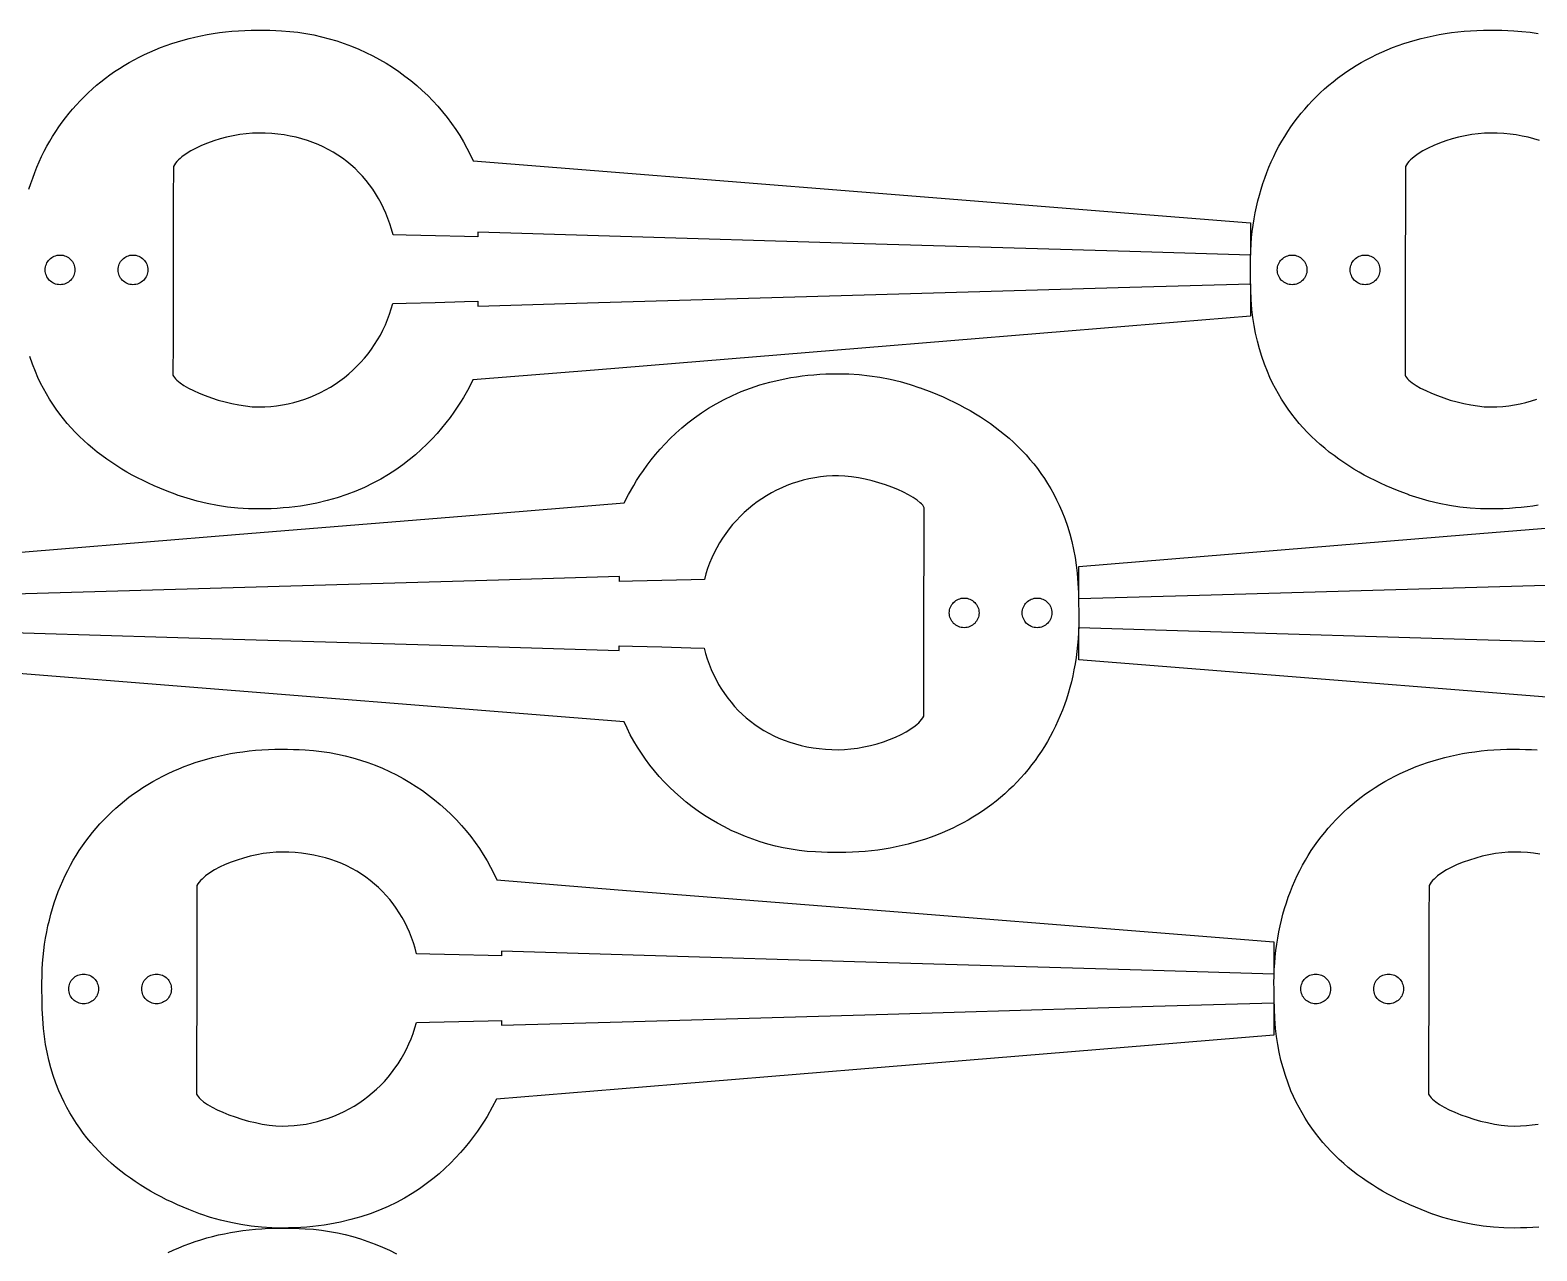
# Model space of a CAD drawing. Extents: x 0 to 1250, y 0 to 2500.
# Drawn here: x 859.9 to 984.1, y 730.1 to 830.8 of the extents above; entities that cross this region are included whole.
import ezdxf

# ---------------------------------------------------------------- set-up
doc = ezdxf.new("R2010")
doc.units = 0
doc.layers.get('0').update_dxf_attribs({"linetype": 'CONTINUOUS', "lineweight": 25})

msp = doc.modelspace()

# ---------------------------------------------------------------- linework, layer by layer
for points in [[(859.788, 817.622), (859.935, 818.091), (860.094, 818.553), (860.263, 819.008), (860.443, 819.456), (860.633, 819.897), (860.834, 820.331), (861.046, 820.757), (861.267, 821.176), (861.498, 821.587), (861.74, 821.991), (861.991, 822.387), (862.252, 822.775), (862.522, 823.155), (862.802, 823.527), (863.091, 823.891), (863.389, 824.247), (863.697, 824.594), (864.013, 824.933), (864.338, 825.264), (864.672, 825.586), (865.015, 825.899), (865.366, 826.203), (865.725, 826.499), (866.092, 826.785), (866.468, 827.063), (866.851, 827.331), (867.243, 827.59), (867.642, 827.839), (868.049, 828.079), (868.463, 828.309), (868.884, 828.53), (869.313, 828.74), (869.749, 828.941), (870.191, 829.132), (870.641, 829.313), (871.098, 829.484), (871.561, 829.644), (872.03, 829.794), (872.506, 829.933), (872.988, 830.062), (873.476, 830.18), (873.971, 830.288), (874.471, 830.384), (874.977, 830.469), (875.488, 830.544), (876.005, 830.607), (876.528, 830.659), (877.055, 830.7), (877.588, 830.729), (878.126, 830.746), (878.669, 830.752), (879.159, 830.749), (879.649, 830.74), (880.138, 830.723), (880.628, 830.699), (881.303, 830.648), (881.971, 830.573), (882.63, 830.475), (883.282, 830.354), (883.924, 830.211), (884.558, 830.047), (885.182, 829.861), (885.795, 829.655), (886.399, 829.429), (886.991, 829.184), (887.572, 828.919), (888.142, 828.637), (888.699, 828.336), (889.244, 828.019), (889.775, 827.684), (890.294, 827.334), (890.798, 826.967), (891.288, 826.586), (891.764, 826.19), (892.225, 825.78), (892.67, 825.357), (893.099, 824.921), (893.511, 824.472), (893.907, 824.011), (894.286, 823.539), (894.647, 823.057), (894.99, 822.563), (895.315, 822.061), (895.62, 821.549), (895.907, 821.029), (896.173, 820.5), (896.42, 819.964), (906.436, 819.166), (928.473, 817.411), (950.509, 815.656), (960.525, 814.859), (960.524, 814.442), (960.523, 813.526), (960.522, 812.609), (960.522, 812.192), (950.567, 812.488), (928.667, 813.138), (906.766, 813.788), (896.811, 814.083), (896.812, 814.024), (896.812, 813.892), (896.812, 813.761), (896.813, 813.702), (895.719, 813.729), (893.313, 813.79), (890.907, 813.851), (889.813, 813.878), (889.689, 814.335), (889.549, 814.784), (889.393, 815.222), (889.222, 815.652), (889.035, 816.071), (888.832, 816.48), (888.614, 816.878), (888.381, 817.265), (888.134, 817.64), (887.871, 818.004), (887.594, 818.356), (887.303, 818.695), (886.997, 819.021), (886.678, 819.333), (886.344, 819.632), (885.997, 819.917), (885.637, 820.188), (885.263, 820.444), (884.876, 820.684), (884.476, 820.909), (884.064, 821.118), (883.639, 821.311), (883.201, 821.488), (882.751, 821.647), (882.289, 821.789), (881.816, 821.913), (881.33, 822.019), (880.834, 822.107), (880.325, 822.176), (879.806, 822.225), (879.276, 822.255), (878.735, 822.265), (878.229, 822.25), (877.705, 822.207), (877.17, 822.135), (876.628, 822.039), (876.086, 821.918), (875.549, 821.776), (875.023, 821.613), (874.514, 821.431), (874.026, 821.233), (873.566, 821.019), (873.139, 820.791), (872.751, 820.551), (872.408, 820.301), (872.254, 820.173), (872.114, 820.043), (871.988, 819.911), (871.877, 819.777), (871.781, 819.643), (871.7, 819.507), (871.694, 816.819), (871.681, 810.905), (871.667, 804.992), (871.661, 802.304), (871.715, 802.204), (871.787, 802.102), (871.877, 801.997), (871.984, 801.89), (872.248, 801.674), (872.571, 801.454), (872.947, 801.235), (873.37, 801.018), (873.833, 800.808), (874.329, 800.606), (874.853, 800.417), (875.397, 800.243), (875.956, 800.086), (876.522, 799.95), (877.089, 799.838), (877.652, 799.752), (878.202, 799.696), (878.735, 799.672), (879.233, 799.683), (879.726, 799.714), (880.212, 799.766), (880.693, 799.838), (881.166, 799.93), (881.633, 800.04), (882.091, 800.17), (882.542, 800.317), (882.984, 800.483), (883.417, 800.666), (883.84, 800.866), (884.254, 801.082), (884.657, 801.315), (885.05, 801.563), (885.431, 801.826), (885.801, 802.104), (886.159, 802.397), (886.505, 802.704), (886.837, 803.024), (887.157, 803.357), (887.462, 803.703), (887.754, 804.061), (888.03, 804.43), (888.292, 804.812), (888.538, 805.204), (888.769, 805.606), (888.983, 806.019), (889.18, 806.441), (889.36, 806.872), (889.523, 807.312), (889.667, 807.76), (889.793, 808.216), (890.889, 808.243), (893.299, 808.301), (895.71, 808.36), (896.805, 808.386), (896.805, 808.324), (896.804, 808.187), (896.804, 808.051), (896.804, 807.989), (906.76, 808.277), (928.664, 808.911), (950.569, 809.545), (960.525, 809.833), (960.525, 809.415), (960.525, 808.496), (960.524, 807.576), (960.524, 807.158), (950.506, 806.336), (928.466, 804.527), (906.425, 802.719), (896.407, 801.897), (896.053, 801.219), (895.623, 800.466), (895.378, 800.068), (895.111, 799.656), (894.823, 799.235), (894.512, 798.804), (894.179, 798.368), (893.822, 797.927), (893.441, 797.484), (893.035, 797.041), (892.603, 796.599), (892.145, 796.162), (891.661, 795.73), (891.149, 795.306), (890.61, 794.892), (890.042, 794.49), (889.444, 794.102), (888.817, 793.73), (888.159, 793.376), (887.471, 793.042), (886.75, 792.73), (885.997, 792.443), (885.211, 792.181), (884.392, 791.948), (883.538, 791.746), (882.649, 791.575), (882.192, 791.503), (881.725, 791.439), (881.25, 791.384), (880.765, 791.339), (880.271, 791.303), (879.768, 791.278), (879.256, 791.262), (878.734, 791.257), (877.88, 791.275), (877.026, 791.329), (876.173, 791.419), (875.325, 791.545), (874.482, 791.707), (873.648, 791.905), (872.825, 792.138), (872.014, 792.408), (872.011, 792.409), (872.004, 792.411), (871.997, 792.414), (871.994, 792.415), (871.041, 792.776), (870.106, 793.17), (869.647, 793.38), (869.194, 793.597), (868.747, 793.823), (868.306, 794.058), (867.871, 794.302), (867.443, 794.554), (867.023, 794.816), (866.609, 795.086), (866.204, 795.366), (865.806, 795.655), (865.417, 795.954), (865.035, 796.262), (864.663, 796.58), (864.3, 796.907), (863.946, 797.245), (863.601, 797.592), (863.267, 797.95), (862.942, 798.318), (862.628, 798.696), (862.325, 799.085), (862.032, 799.484), (861.751, 799.894), (861.481, 800.315), (861.223, 800.747), (860.977, 801.19), (860.743, 801.644), (860.522, 802.109), (860.313, 802.586), (860.069, 803.205), (859.851, 803.832)], [(984.263, 791.575), (983.805, 791.503), (983.339, 791.439), (982.863, 791.384), (982.379, 791.339), (981.885, 791.303), (981.381, 791.278), (980.869, 791.262), (980.347, 791.257), (979.494, 791.275), (978.639, 791.329), (977.787, 791.419), (976.938, 791.545), (976.096, 791.707), (975.262, 791.905), (974.438, 792.138), (973.628, 792.408), (973.625, 792.409), (973.618, 792.411), (973.611, 792.414), (973.608, 792.415), (972.654, 792.776), (971.72, 793.17), (971.261, 793.38), (970.807, 793.597), (970.36, 793.823), (969.919, 794.058), (969.484, 794.302), (969.057, 794.554), (968.636, 794.816), (968.223, 795.086), (967.817, 795.366), (967.419, 795.655), (967.03, 795.954), (966.649, 796.262), (966.277, 796.58), (965.913, 796.907), (965.559, 797.245), (965.215, 797.592), (964.88, 797.95), (964.556, 798.318), (964.241, 798.696), (963.938, 799.085), (963.645, 799.484), (963.364, 799.894), (963.094, 800.315), (962.836, 800.747), (962.59, 801.19), (962.356, 801.644), (962.135, 802.109), (961.927, 802.586), (961.683, 803.205), (961.464, 803.832), (961.27, 804.465), (961.101, 805.105), (960.956, 805.751), (960.833, 806.402), (960.733, 807.058), (960.655, 807.719), (960.592, 808.534), (960.559, 809.335), (960.544, 810.135), (960.53, 810.947), (960.525, 811.496), (960.532, 812.04), (960.552, 812.578), (960.583, 813.11), (960.627, 813.636), (960.683, 814.156), (960.751, 814.67), (960.831, 815.178), (960.922, 815.68), (961.025, 816.175), (961.139, 816.664), (961.264, 817.146), (961.401, 817.622), (961.549, 818.091), (961.707, 818.553), (961.876, 819.008), (962.056, 819.456), (962.247, 819.897), (962.448, 820.331), (962.659, 820.757), (962.88, 821.176), (963.112, 821.587), (963.353, 821.991), (963.604, 822.387), (963.865, 822.775), (964.136, 823.155), (964.415, 823.527), (964.705, 823.891), (965.003, 824.247), (965.31, 824.594), (965.627, 824.933), (965.952, 825.264), (966.286, 825.586), (966.628, 825.899), (966.979, 826.203), (967.338, 826.499), (967.706, 826.785), (968.081, 827.063), (968.465, 827.331), (968.856, 827.59), (969.255, 827.839), (969.662, 828.079), (970.076, 828.309), (970.498, 828.53), (970.926, 828.74), (971.362, 828.941), (971.805, 829.132), (972.255, 829.313), (972.711, 829.484), (973.174, 829.644), (973.644, 829.794), (974.119, 829.933), (974.602, 830.062), (975.09, 830.18), (975.584, 830.288), (976.084, 830.384), (976.59, 830.469), (977.102, 830.544), (977.619, 830.607), (978.141, 830.659), (978.669, 830.7), (979.202, 830.729), (979.74, 830.746), (980.282, 830.752), (980.772, 830.749), (981.262, 830.74), (981.752, 830.723), (982.241, 830.699), (982.916, 830.648), (983.584, 830.573), (984.244, 830.475)], [(984.365, 821.647), (983.903, 821.789), (983.429, 821.913), (982.944, 822.019), (982.447, 822.107), (981.939, 822.176), (981.419, 822.225), (980.889, 822.255), (980.348, 822.265), (979.842, 822.25), (979.318, 822.207), (978.783, 822.135), (978.242, 822.039), (977.7, 821.918), (977.163, 821.776), (976.637, 821.613), (976.127, 821.431), (975.639, 821.233), (975.179, 821.019), (974.752, 820.791), (974.364, 820.551), (974.021, 820.301), (973.868, 820.173), (973.728, 820.043), (973.602, 819.911), (973.49, 819.777), (973.394, 819.643), (973.314, 819.507), (973.308, 816.819), (973.294, 810.905), (973.281, 804.992), (973.275, 802.304), (973.328, 802.204), (973.4, 802.102), (973.49, 801.997), (973.598, 801.89), (973.862, 801.674), (974.185, 801.454), (974.561, 801.235), (974.984, 801.018), (975.447, 800.808), (975.943, 800.606), (976.466, 800.417), (977.011, 800.243), (977.569, 800.086), (978.135, 799.95), (978.703, 799.838), (979.265, 799.752), (979.816, 799.696), (980.348, 799.672), (980.846, 799.683), (981.339, 799.714), (981.826, 799.766), (982.306, 799.838), (982.78, 799.93), (983.246, 800.04), (983.705, 800.17), (984.155, 800.317)], [(854.777, 787.333), (876.817, 789.142), (898.858, 790.95), (908.876, 791.772), (909.23, 792.45), (909.66, 793.202), (909.906, 793.601), (910.172, 794.013), (910.46, 794.434), (910.771, 794.865), (911.104, 795.301), (911.461, 795.742), (911.843, 796.185), (912.249, 796.628), (912.68, 797.07), (913.138, 797.507), (913.622, 797.939), (914.134, 798.363), (914.673, 798.777), (915.242, 799.179), (915.839, 799.567), (916.466, 799.939), (917.124, 800.293), (917.813, 800.627), (918.533, 800.939), (919.286, 801.226), (920.072, 801.488), (920.892, 801.721), (921.745, 801.923), (922.634, 802.094), (923.091, 802.166), (923.558, 802.23), (924.034, 802.285), (924.518, 802.33), (925.012, 802.365), (925.515, 802.391), (926.028, 802.407), (926.55, 802.412), (927.403, 802.394), (928.257, 802.34), (929.11, 802.25), (929.959, 802.124), (930.801, 801.962), (931.635, 801.764), (932.458, 801.531), (933.269, 801.261), (933.272, 801.26), (933.279, 801.258), (933.286, 801.255), (933.289, 801.254), (934.243, 800.892), (935.177, 800.499), (935.636, 800.289), (936.089, 800.072), (936.537, 799.846), (936.978, 799.611), (937.412, 799.367), (937.84, 799.115), (938.261, 798.853), (938.674, 798.583), (939.08, 798.303), (939.477, 798.014), (939.867, 797.715), (940.248, 797.407), (940.62, 797.089), (940.983, 796.762), (941.337, 796.424), (941.682, 796.077), (942.017, 795.719), (942.341, 795.351), (942.655, 794.973), (942.959, 794.584), (943.251, 794.185), (943.533, 793.775), (943.802, 793.354), (944.061, 792.922), (944.307, 792.479), (944.54, 792.025), (944.762, 791.56), (944.97, 791.083), (945.214, 790.464), (945.433, 789.837), (945.626, 789.204), (945.796, 788.564), (945.941, 787.918), (946.064, 787.267), (946.163, 786.611), (946.242, 785.95), (946.305, 785.135), (946.337, 784.334), (946.353, 783.534), (946.366, 782.721), (946.372, 782.173), (946.365, 781.629), (946.345, 781.091), (946.313, 780.559), (946.269, 780.033), (946.213, 779.513), (946.146, 778.999), (946.066, 778.491), (945.975, 777.989), (945.872, 777.494), (945.758, 777.005), (945.632, 776.523), (945.496, 776.047), (945.348, 775.578), (945.19, 775.116), (945.02, 774.661), (944.84, 774.213), (944.65, 773.772), (944.449, 773.338), (944.238, 772.912), (944.016, 772.493), (943.785, 772.082), (943.543, 771.678), (943.292, 771.282), (943.032, 770.894), (942.761, 770.514), (942.481, 770.142), (942.192, 769.778), (941.894, 769.422), (941.586, 769.074), (941.27, 768.735), (940.945, 768.405), (940.611, 768.083), (940.269, 767.77), (939.918, 767.465), (939.558, 767.17), (939.191, 766.884), (938.815, 766.606), (938.432, 766.338), (938.041, 766.079), (937.641, 765.83), (937.235, 765.59), (936.821, 765.36), (936.399, 765.139), (935.97, 764.928), (935.535, 764.728), (935.092, 764.537), (934.642, 764.356), (934.186, 764.185), (933.723, 764.025), (933.253, 763.875), (932.777, 763.736), (932.295, 763.607), (931.807, 763.489), (931.313, 763.381), (930.812, 763.285), (930.307, 763.199), (929.795, 763.125), (929.278, 763.062), (928.756, 763.01), (928.228, 762.969), (927.695, 762.94), (927.157, 762.923), (926.614, 762.917), (926.124, 762.92), (925.635, 762.929), (925.145, 762.946), (924.656, 762.97), (923.98, 763.021), (923.313, 763.096), (922.653, 763.194), (922.002, 763.315), (921.359, 763.458), (920.726, 763.622), (920.102, 763.808), (919.488, 764.014), (918.885, 764.24), (918.292, 764.485), (917.711, 764.749), (917.142, 765.032), (916.584, 765.332), (916.04, 765.65), (915.508, 765.985), (914.99, 766.335), (914.485, 766.701), (913.995, 767.083), (913.519, 767.479), (913.059, 767.889), (912.614, 768.312), (912.185, 768.748), (911.772, 769.197), (911.376, 769.658), (910.997, 770.13), (910.636, 770.612), (910.293, 771.105), (909.969, 771.608), (909.663, 772.12), (909.377, 772.64), (909.11, 773.169), (908.863, 773.705), (898.847, 774.503), (876.811, 776.258), (854.775, 778.012)], [(854.716, 781.181), (876.617, 780.531), (898.517, 779.881), (908.472, 779.586), (908.472, 779.645), (908.471, 779.776), (908.471, 779.908), (908.471, 779.967), (909.564, 779.94), (911.971, 779.879), (914.377, 779.818), (915.471, 779.791), (915.594, 779.334), (915.734, 778.885), (915.89, 778.447), (916.061, 778.017), (916.249, 777.598), (916.451, 777.189), (916.669, 776.791), (916.902, 776.404), (917.15, 776.028), (917.412, 775.665), (917.689, 775.313), (917.981, 774.974), (918.286, 774.648), (918.606, 774.336), (918.939, 774.037), (919.286, 773.752), (919.647, 773.481), (920.02, 773.225), (920.407, 772.985), (920.807, 772.76), (921.22, 772.55), (921.645, 772.358), (922.082, 772.181), (922.532, 772.022), (922.994, 771.88), (923.467, 771.756), (923.953, 771.65), (924.45, 771.562), (924.958, 771.493), (925.477, 771.444), (926.008, 771.413), (926.549, 771.403), (927.055, 771.418), (927.578, 771.462), (928.114, 771.533), (928.655, 771.63), (929.197, 771.75), (929.734, 771.893), (930.26, 772.056), (930.77, 772.238), (931.257, 772.436), (931.717, 772.65), (932.144, 772.878), (932.532, 773.118), (932.876, 773.368), (933.029, 773.496), (933.169, 773.626), (933.295, 773.758), (933.407, 773.891), (933.503, 774.026), (933.583, 774.162), (933.589, 776.85), (933.602, 782.763), (933.616, 788.677), (933.622, 791.365), (933.569, 791.465), (933.497, 791.567), (933.406, 791.672), (933.299, 791.778), (933.035, 791.995), (932.712, 792.215), (932.336, 792.434), (931.913, 792.651), (931.45, 792.861), (930.954, 793.062), (930.43, 793.252), (929.886, 793.426), (929.327, 793.583), (928.761, 793.719), (928.194, 793.831), (927.632, 793.917), (927.081, 793.973), (926.549, 793.997), (926.05, 793.986), (925.558, 793.955), (925.071, 793.903), (924.59, 793.831), (924.117, 793.739), (923.651, 793.629), (923.192, 793.499), (922.742, 793.352), (922.3, 793.186), (921.867, 793.003), (921.443, 792.803), (921.029, 792.587), (920.626, 792.354), (920.233, 792.106), (919.852, 791.843), (919.482, 791.564), (919.124, 791.272), (918.779, 790.965), (918.446, 790.645), (918.127, 790.312), (917.821, 789.966), (917.53, 789.608), (917.253, 789.238), (916.991, 788.857), (916.745, 788.465), (916.514, 788.063), (916.3, 787.65), (916.103, 787.228), (915.923, 786.797), (915.76, 786.357), (915.616, 785.909), (915.49, 785.452), (914.394, 785.426), (911.984, 785.368), (909.574, 785.309), (908.478, 785.283), (908.478, 785.345), (908.479, 785.482), (908.479, 785.618), (908.48, 785.68), (898.523, 785.392), (876.619, 784.758), (854.715, 784.124)], [(1000.14, 785.392), (978.232, 784.758), (956.328, 784.124), (946.372, 783.835), (946.372, 784.253), (946.372, 785.173), (946.372, 786.093), (946.372, 786.511), (956.391, 787.333), (978.431, 789.142), (1000.47, 790.95)], [(1000.46, 774.503), (978.424, 776.258), (956.388, 778.012), (946.372, 778.81), (946.372, 779.227), (946.373, 780.143), (946.374, 781.06), (946.375, 781.477), (956.33, 781.181), (978.23, 780.531), (1000.13, 779.881)], [(984.323, 732.033), (983.829, 731.997), (983.326, 731.971), (982.813, 731.956), (982.291, 731.95), (981.438, 731.968), (980.584, 732.022), (979.731, 732.112), (978.882, 732.238), (978.04, 732.4), (977.206, 732.598), (976.383, 732.832), (975.572, 733.101), (975.569, 733.102), (975.562, 733.105), (975.555, 733.107), (975.552, 733.108), (974.598, 733.47), (973.664, 733.864), (973.205, 734.073), (972.752, 734.29), (972.304, 734.517), (971.863, 734.752), (971.429, 734.995), (971.001, 735.248), (970.58, 735.509), (970.167, 735.78), (969.761, 736.059), (969.364, 736.348), (968.974, 736.647), (968.593, 736.955), (968.221, 737.273), (967.858, 737.601), (967.504, 737.938), (967.159, 738.285), (966.824, 738.643), (966.5, 739.011), (966.186, 739.389), (965.882, 739.778), (965.59, 740.177), (965.308, 740.587), (965.039, 741.008), (964.78, 741.44), (964.534, 741.883), (964.301, 742.337), (964.079, 742.803), (963.871, 743.279), (963.627, 743.898), (963.408, 744.525), (963.215, 745.158), (963.045, 745.798), (962.9, 746.444), (962.777, 747.095), (962.678, 747.751), (962.599, 748.412), (962.536, 749.228), (962.504, 750.028), (962.488, 750.828), (962.475, 751.641), (962.469, 752.19), (962.476, 752.733), (962.496, 753.271), (962.528, 753.803), (962.572, 754.329), (962.628, 754.849), (962.695, 755.363), (962.775, 755.871), (962.866, 756.373), (962.969, 756.868), (963.083, 757.357), (963.209, 757.84), (963.345, 758.315), (963.493, 758.784), (963.651, 759.246), (963.821, 759.701), (964.001, 760.149), (964.191, 760.59), (964.392, 761.024), (964.603, 761.45), (964.825, 761.869), (965.056, 762.28), (965.298, 762.684), (965.549, 763.08), (965.809, 763.468), (966.08, 763.848), (966.36, 764.221), (966.649, 764.585), (966.947, 764.94), (967.255, 765.288), (967.571, 765.627), (967.896, 765.957), (968.23, 766.279), (968.572, 766.592), (968.923, 766.897), (969.283, 767.192), (969.65, 767.479), (970.026, 767.756), (970.409, 768.024), (970.8, 768.283), (971.2, 768.532), (971.606, 768.772), (972.02, 769.003), (972.442, 769.223), (972.871, 769.434), (973.306, 769.635), (973.749, 769.826), (974.199, 770.006), (974.655, 770.177), (975.118, 770.337), (975.588, 770.487), (976.064, 770.626), (976.546, 770.755), (977.034, 770.874), (977.528, 770.981), (978.029, 771.077), (978.534, 771.163), (979.046, 771.237), (979.563, 771.3), (980.085, 771.352), (980.613, 771.393), (981.146, 771.422), (981.684, 771.44), (982.227, 771.446), (982.717, 771.442), (983.207, 771.433), (983.696, 771.417), (984.185, 771.392)], [(984.391, 762.8), (983.883, 762.869), (983.364, 762.919), (982.833, 762.949), (982.292, 762.959), (981.786, 762.944), (981.263, 762.9), (980.727, 762.829), (980.186, 762.732), (979.644, 762.612), (979.107, 762.469), (978.581, 762.306), (978.071, 762.125), (977.584, 761.926), (977.123, 761.712), (976.697, 761.484), (976.309, 761.245), (975.965, 760.995), (975.812, 760.866), (975.672, 760.736), (975.546, 760.604), (975.434, 760.471), (975.338, 760.336), (975.258, 760.2), (975.252, 757.512), (975.239, 751.599), (975.225, 745.685), (975.219, 742.997), (975.272, 742.898), (975.344, 742.795), (975.435, 742.69), (975.542, 742.584), (975.806, 742.367), (976.129, 742.147), (976.505, 741.928), (976.928, 741.712), (977.391, 741.501), (977.887, 741.3), (978.411, 741.11), (978.955, 740.936), (979.514, 740.779), (980.08, 740.643), (980.647, 740.531), (981.209, 740.445), (981.76, 740.389), (982.292, 740.365), (982.791, 740.376), (983.283, 740.408), (983.77, 740.46), (984.251, 740.531)], [(871.257, 729.938), (871.693, 730.139), (872.136, 730.33), (872.585, 730.511), (873.042, 730.682), (873.505, 730.842), (873.974, 730.992), (874.45, 731.131), (874.932, 731.26), (875.421, 731.378), (875.915, 731.486), (876.415, 731.582), (876.921, 731.667), (877.433, 731.742), (877.95, 731.805), (878.472, 731.857), (879, 731.898), (879.533, 731.927), (880.07, 731.944), (880.613, 731.95), (881.103, 731.947), (881.593, 731.938), (882.083, 731.921), (882.572, 731.897), (883.247, 731.846), (883.915, 731.771), (884.575, 731.673), (885.226, 731.552), (885.869, 731.409), (886.502, 731.245), (887.126, 731.059), (887.74, 730.853), (888.343, 730.627), (888.935, 730.382), (889.517, 730.117), (890.086, 729.835)]]:
    msp.add_lwpolyline(points)
for points in [[(861.126, 810.98), (861.133, 811.105), (861.151, 811.226), (861.181, 811.344), (861.223, 811.456), (861.274, 811.563), (861.335, 811.664), (861.406, 811.759), (861.485, 811.846), (861.572, 811.925), (861.666, 811.995), (861.767, 812.057), (861.874, 812.108), (861.987, 812.149), (862.104, 812.18), (862.226, 812.198), (862.351, 812.205), (862.477, 812.198), (862.598, 812.18), (862.716, 812.149), (862.828, 812.108), (862.935, 812.057), (863.036, 811.995), (863.131, 811.925), (863.218, 811.846), (863.297, 811.759), (863.367, 811.664), (863.428, 811.563), (863.48, 811.456), (863.521, 811.344), (863.551, 811.226), (863.57, 811.105), (863.576, 810.98), (863.57, 810.854), (863.551, 810.733), (863.521, 810.615), (863.48, 810.503), (863.428, 810.396), (863.367, 810.295), (863.297, 810.2), (863.218, 810.113), (863.131, 810.034), (863.036, 809.964), (862.935, 809.902), (862.828, 809.851), (862.716, 809.81), (862.598, 809.779), (862.477, 809.761), (862.351, 809.755), (862.226, 809.761), (862.104, 809.779), (861.987, 809.81), (861.874, 809.851), (861.767, 809.902), (861.666, 809.964), (861.572, 810.034), (861.485, 810.113), (861.406, 810.2), (861.335, 810.295), (861.274, 810.396), (861.223, 810.503), (861.181, 810.615), (861.151, 810.733), (861.133, 810.854)], [(867.141, 810.98), (867.147, 811.105), (867.166, 811.226), (867.196, 811.344), (867.237, 811.456), (867.289, 811.563), (867.35, 811.664), (867.421, 811.759), (867.5, 811.846), (867.587, 811.925), (867.681, 811.995), (867.782, 812.057), (867.889, 812.108), (868.002, 812.149), (868.119, 812.18), (868.241, 812.198), (868.366, 812.205), (868.491, 812.198), (868.613, 812.18), (868.73, 812.149), (868.843, 812.108), (868.95, 812.057), (869.051, 811.995), (869.145, 811.925), (869.232, 811.846), (869.311, 811.759), (869.382, 811.664), (869.443, 811.563), (869.495, 811.456), (869.536, 811.344), (869.566, 811.226), (869.585, 811.105), (869.591, 810.98), (869.585, 810.854), (869.566, 810.733), (869.536, 810.615), (869.495, 810.503), (869.443, 810.396), (869.382, 810.295), (869.311, 810.2), (869.232, 810.113), (869.145, 810.034), (869.051, 809.964), (868.95, 809.902), (868.843, 809.851), (868.73, 809.81), (868.613, 809.779), (868.491, 809.761), (868.366, 809.755), (868.241, 809.761), (868.119, 809.779), (868.002, 809.81), (867.889, 809.851), (867.782, 809.902), (867.681, 809.964), (867.587, 810.034), (867.5, 810.113), (867.421, 810.2), (867.35, 810.295), (867.289, 810.396), (867.237, 810.503), (867.196, 810.615), (867.166, 810.733), (867.147, 810.854)], [(962.74, 810.98), (962.746, 811.105), (962.765, 811.226), (962.795, 811.344), (962.836, 811.456), (962.888, 811.563), (962.949, 811.664), (963.019, 811.759), (963.098, 811.846), (963.185, 811.925), (963.28, 811.995), (963.381, 812.057), (963.488, 812.108), (963.6, 812.149), (963.718, 812.18), (963.839, 812.198), (963.965, 812.205), (964.09, 812.198), (964.212, 812.18), (964.329, 812.149), (964.442, 812.108), (964.549, 812.057), (964.65, 811.995), (964.744, 811.925), (964.831, 811.846), (964.91, 811.759), (964.981, 811.664), (965.042, 811.563), (965.093, 811.456), (965.135, 811.344), (965.165, 811.226), (965.183, 811.105), (965.19, 810.98), (965.183, 810.854), (965.165, 810.733), (965.135, 810.615), (965.093, 810.503), (965.042, 810.396), (964.981, 810.295), (964.91, 810.2), (964.831, 810.113), (964.744, 810.034), (964.65, 809.964), (964.549, 809.902), (964.442, 809.851), (964.329, 809.81), (964.212, 809.779), (964.09, 809.761), (963.965, 809.755), (963.839, 809.761), (963.718, 809.779), (963.6, 809.81), (963.488, 809.851), (963.381, 809.902), (963.28, 809.964), (963.185, 810.034), (963.098, 810.113), (963.019, 810.2), (962.949, 810.295), (962.888, 810.396), (962.836, 810.503), (962.795, 810.615), (962.765, 810.733), (962.746, 810.854)], [(968.755, 810.98), (968.761, 811.105), (968.779, 811.226), (968.81, 811.344), (968.851, 811.456), (968.902, 811.563), (968.964, 811.664), (969.034, 811.759), (969.113, 811.846), (969.2, 811.925), (969.295, 811.995), (969.396, 812.057), (969.503, 812.108), (969.615, 812.149), (969.733, 812.18), (969.854, 812.198), (969.98, 812.205), (970.105, 812.198), (970.226, 812.18), (970.344, 812.149), (970.456, 812.108), (970.563, 812.057), (970.664, 811.995), (970.759, 811.925), (970.846, 811.846), (970.925, 811.759), (970.995, 811.664), (971.057, 811.563), (971.108, 811.456), (971.149, 811.344), (971.18, 811.226), (971.198, 811.105), (971.204, 810.98), (971.198, 810.854), (971.18, 810.733), (971.149, 810.615), (971.108, 810.503), (971.057, 810.396), (970.995, 810.295), (970.925, 810.2), (970.846, 810.113), (970.759, 810.034), (970.664, 809.964), (970.563, 809.902), (970.456, 809.851), (970.344, 809.81), (970.226, 809.779), (970.105, 809.761), (969.98, 809.755), (969.854, 809.761), (969.733, 809.779), (969.615, 809.81), (969.503, 809.851), (969.396, 809.902), (969.295, 809.964), (969.2, 810.034), (969.113, 810.113), (969.034, 810.2), (968.964, 810.295), (968.902, 810.396), (968.851, 810.503), (968.81, 810.615), (968.779, 810.733), (968.761, 810.854)], [(938.142, 782.689), (938.136, 782.564), (938.117, 782.442), (938.087, 782.325), (938.046, 782.213), (937.994, 782.105), (937.933, 782.004), (937.863, 781.91), (937.783, 781.823), (937.696, 781.744), (937.602, 781.673), (937.501, 781.612), (937.394, 781.561), (937.282, 781.519), (937.164, 781.489), (937.042, 781.471), (936.917, 781.464), (936.792, 781.471), (936.67, 781.489), (936.553, 781.519), (936.44, 781.561), (936.333, 781.612), (936.232, 781.673), (936.138, 781.744), (936.051, 781.823), (935.972, 781.91), (935.901, 782.004), (935.84, 782.105), (935.788, 782.213), (935.747, 782.325), (935.717, 782.442), (935.699, 782.564), (935.692, 782.689), (935.699, 782.815), (935.717, 782.936), (935.747, 783.054), (935.788, 783.166), (935.84, 783.273), (935.901, 783.374), (935.972, 783.469), (936.051, 783.556), (936.138, 783.635), (936.232, 783.705), (936.333, 783.767), (936.44, 783.818), (936.553, 783.859), (936.67, 783.889), (936.792, 783.908), (936.917, 783.914), (937.042, 783.908), (937.164, 783.889), (937.282, 783.859), (937.394, 783.818), (937.501, 783.767), (937.602, 783.705), (937.696, 783.635), (937.783, 783.556), (937.863, 783.469), (937.933, 783.374), (937.994, 783.273), (938.046, 783.166), (938.087, 783.054), (938.117, 782.936), (938.136, 782.815)], [(944.157, 782.689), (944.151, 782.564), (944.132, 782.442), (944.102, 782.325), (944.061, 782.213), (944.009, 782.105), (943.948, 782.004), (943.877, 781.91), (943.798, 781.823), (943.711, 781.744), (943.617, 781.673), (943.516, 781.612), (943.409, 781.561), (943.296, 781.519), (943.179, 781.489), (943.057, 781.471), (942.932, 781.464), (942.807, 781.471), (942.685, 781.489), (942.568, 781.519), (942.455, 781.561), (942.348, 781.612), (942.247, 781.673), (942.153, 781.744), (942.066, 781.823), (941.987, 781.91), (941.916, 782.004), (941.855, 782.105), (941.803, 782.213), (941.762, 782.325), (941.732, 782.442), (941.713, 782.564), (941.707, 782.689), (941.713, 782.815), (941.732, 782.936), (941.762, 783.054), (941.803, 783.166), (941.855, 783.273), (941.916, 783.374), (941.987, 783.469), (942.066, 783.556), (942.153, 783.635), (942.247, 783.705), (942.348, 783.767), (942.455, 783.818), (942.568, 783.859), (942.685, 783.889), (942.807, 783.908), (942.932, 783.914), (943.057, 783.908), (943.179, 783.889), (943.296, 783.859), (943.409, 783.818), (943.516, 783.767), (943.617, 783.705), (943.711, 783.635), (943.798, 783.556), (943.877, 783.469), (943.948, 783.374), (944.009, 783.273), (944.061, 783.166), (944.102, 783.054), (944.132, 782.936), (944.151, 782.815)], [(898.351, 742.59), (897.998, 741.912), (897.567, 741.16), (897.322, 740.761), (897.055, 740.35), (896.767, 739.928), (896.457, 739.498), (896.123, 739.061), (895.766, 738.62), (895.385, 738.177), (894.979, 737.734), (894.547, 737.293), (894.09, 736.855), (893.605, 736.423), (893.094, 735.999), (892.554, 735.585), (891.986, 735.183), (891.389, 734.795), (890.761, 734.423), (890.104, 734.069), (889.415, 733.735), (888.694, 733.424), (887.941, 733.136), (887.155, 732.875), (886.336, 732.642), (885.482, 732.439), (884.594, 732.268), (884.136, 732.196), (883.67, 732.132), (883.194, 732.078), (882.709, 732.033), (882.215, 731.997), (881.712, 731.971), (881.2, 731.956), (880.678, 731.95), (879.824, 731.968), (878.97, 732.022), (878.118, 732.112), (877.269, 732.238), (876.427, 732.4), (875.592, 732.598), (874.769, 732.832), (873.959, 733.101), (873.956, 733.102), (873.949, 733.105), (873.942, 733.107), (873.939, 733.108), (872.985, 733.47), (872.051, 733.864), (871.591, 734.073), (871.138, 734.29), (870.691, 734.517), (870.25, 734.752), (869.815, 734.995), (869.388, 735.248), (868.967, 735.509), (868.554, 735.78), (868.148, 736.059), (867.75, 736.348), (867.361, 736.647), (866.98, 736.955), (866.607, 737.273), (866.244, 737.601), (865.89, 737.938), (865.546, 738.285), (865.211, 738.643), (864.886, 739.011), (864.572, 739.389), (864.269, 739.778), (863.976, 740.177), (863.695, 740.587), (863.425, 741.008), (863.167, 741.44), (862.921, 741.883), (862.687, 742.337), (862.466, 742.803), (862.258, 743.279), (862.014, 743.898), (861.795, 744.525), (861.601, 745.158), (861.432, 745.798), (861.286, 746.444), (861.164, 747.095), (861.064, 747.751), (860.986, 748.412), (860.923, 749.228), (860.89, 750.028), (860.875, 750.828), (860.861, 751.641), (860.856, 752.19), (860.863, 752.733), (860.883, 753.271), (860.914, 753.803), (860.958, 754.329), (861.014, 754.849), (861.082, 755.363), (861.162, 755.871), (861.253, 756.373), (861.356, 756.868), (861.47, 757.357), (861.595, 757.84), (861.732, 758.315), (861.879, 758.784), (862.038, 759.246), (862.207, 759.701), (862.387, 760.149), (862.578, 760.59), (862.779, 761.024), (862.99, 761.45), (863.211, 761.869), (863.443, 762.28), (863.684, 762.684), (863.935, 763.08), (864.196, 763.468), (864.466, 763.848), (864.746, 764.221), (865.035, 764.585), (865.334, 764.94), (865.641, 765.288), (865.958, 765.627), (866.283, 765.957), (866.617, 766.279), (866.959, 766.592), (867.31, 766.897), (867.669, 767.192), (868.037, 767.479), (868.412, 767.756), (868.796, 768.024), (869.187, 768.283), (869.586, 768.532), (869.993, 768.772), (870.407, 769.003), (870.828, 769.223), (871.257, 769.434), (871.693, 769.635), (872.136, 769.826), (872.585, 770.006), (873.042, 770.177), (873.505, 770.337), (873.974, 770.487), (874.45, 770.626), (874.932, 770.755), (875.421, 770.874), (875.915, 770.981), (876.415, 771.077), (876.921, 771.163), (877.433, 771.237), (877.95, 771.3), (878.472, 771.352), (879, 771.393), (879.533, 771.422), (880.07, 771.44), (880.613, 771.446), (881.103, 771.442), (881.593, 771.433), (882.083, 771.417), (882.572, 771.392), (883.247, 771.341), (883.915, 771.266), (884.575, 771.168), (885.226, 771.047), (885.869, 770.904), (886.502, 770.74), (887.126, 770.554), (887.74, 770.348), (888.343, 770.122), (888.935, 769.877), (889.517, 769.613), (890.086, 769.33), (890.643, 769.03), (891.188, 768.712), (891.72, 768.378), (892.238, 768.027), (892.743, 767.661), (893.233, 767.279), (893.708, 766.884), (894.169, 766.474), (894.614, 766.05), (895.043, 765.614), (895.456, 765.165), (895.851, 764.705), (896.23, 764.232), (896.591, 763.75), (896.934, 763.257), (897.259, 762.754), (897.565, 762.242), (897.851, 761.722), (898.118, 761.193), (898.364, 760.657), (908.381, 759.859), (930.417, 758.105), (952.453, 756.35), (962.469, 755.552), (962.469, 755.135), (962.468, 754.219), (962.467, 753.302), (962.466, 752.886), (952.511, 753.181), (930.611, 753.831), (908.71, 754.481), (898.756, 754.777), (898.756, 754.717), (898.756, 754.586), (898.757, 754.455), (898.757, 754.395), (897.663, 754.423), (895.257, 754.483), (892.851, 754.544), (891.757, 754.572), (891.633, 755.029), (891.494, 755.477), (891.338, 755.916), (891.166, 756.345), (890.979, 756.764), (890.776, 757.173), (890.559, 757.571), (890.326, 757.958), (890.078, 758.334), (889.815, 758.697), (889.538, 759.049), (889.247, 759.388), (888.941, 759.714), (888.622, 760.027), (888.288, 760.326), (887.941, 760.611), (887.581, 760.881), (887.207, 761.137), (886.82, 761.377), (886.42, 761.603), (886.008, 761.812), (885.583, 762.005), (885.145, 762.181), (884.696, 762.34), (884.234, 762.482), (883.76, 762.606), (883.275, 762.713), (882.778, 762.8), (882.27, 762.869), (881.75, 762.919), (881.22, 762.949), (880.679, 762.959), (880.173, 762.944), (879.649, 762.9), (879.114, 762.829), (878.572, 762.732), (878.031, 762.612), (877.494, 762.469), (876.968, 762.306), (876.458, 762.125), (875.97, 761.926), (875.51, 761.712), (875.083, 761.484), (874.695, 761.245), (874.352, 760.995), (874.199, 760.866), (874.059, 760.736), (873.932, 760.604), (873.821, 760.471), (873.725, 760.336), (873.645, 760.2), (873.639, 757.512), (873.625, 751.599), (873.612, 745.685), (873.606, 742.997), (873.659, 742.898), (873.731, 742.795), (873.821, 742.69), (873.929, 742.584), (874.192, 742.367), (874.516, 742.147), (874.892, 741.928), (875.315, 741.712), (875.777, 741.501), (876.274, 741.3), (876.797, 741.11), (877.342, 740.936), (877.9, 740.779), (878.466, 740.643), (879.034, 740.531), (879.596, 740.445), (880.147, 740.389), (880.679, 740.365), (881.177, 740.376), (881.67, 740.408), (882.157, 740.46), (882.637, 740.531), (883.111, 740.623), (883.577, 740.734), (884.036, 740.863), (884.486, 741.011), (884.928, 741.176), (885.361, 741.359), (885.784, 741.559), (886.198, 741.775), (886.601, 742.008), (886.994, 742.256), (887.376, 742.519), (887.745, 742.798), (888.104, 743.09), (888.449, 743.397), (888.782, 743.717), (889.101, 744.05), (889.407, 744.396), (889.698, 744.754), (889.975, 745.124), (890.236, 745.505), (890.483, 745.897), (890.713, 746.299), (890.927, 746.712), (891.125, 747.134), (891.305, 747.565), (891.467, 748.005), (891.612, 748.453), (891.738, 748.91), (892.833, 748.936), (895.244, 748.995), (897.654, 749.053), (898.75, 749.079), (898.749, 749.017), (898.749, 748.881), (898.748, 748.744), (898.748, 748.682), (908.704, 748.97), (930.609, 749.604), (952.513, 750.239), (962.469, 750.527), (962.469, 750.109), (962.469, 749.189), (962.469, 748.269), (962.469, 747.851), (952.45, 747.029), (930.41, 745.221), (908.37, 743.412)], [(863.071, 751.673), (863.077, 751.798), (863.095, 751.92), (863.126, 752.037), (863.167, 752.15), (863.218, 752.257), (863.28, 752.358), (863.35, 752.452), (863.429, 752.539), (863.516, 752.618), (863.611, 752.689), (863.712, 752.75), (863.819, 752.802), (863.931, 752.843), (864.049, 752.873), (864.17, 752.892), (864.296, 752.898), (864.421, 752.892), (864.542, 752.873), (864.66, 752.843), (864.772, 752.802), (864.88, 752.75), (864.981, 752.689), (865.075, 752.618), (865.162, 752.539), (865.241, 752.452), (865.311, 752.358), (865.373, 752.257), (865.424, 752.15), (865.466, 752.037), (865.496, 751.92), (865.514, 751.798), (865.521, 751.673), (865.514, 751.548), (865.496, 751.426), (865.466, 751.309), (865.424, 751.196), (865.373, 751.089), (865.311, 750.988), (865.241, 750.894), (865.162, 750.807), (865.075, 750.728), (864.981, 750.657), (864.88, 750.596), (864.772, 750.544), (864.66, 750.503), (864.542, 750.473), (864.421, 750.454), (864.296, 750.448), (864.17, 750.454), (864.049, 750.473), (863.931, 750.503), (863.819, 750.544), (863.712, 750.596), (863.611, 750.657), (863.516, 750.728), (863.429, 750.807), (863.35, 750.894), (863.28, 750.988), (863.218, 751.089), (863.167, 751.196), (863.126, 751.309), (863.095, 751.426), (863.077, 751.548)], [(869.085, 751.673), (869.092, 751.798), (869.11, 751.92), (869.14, 752.037), (869.182, 752.15), (869.233, 752.257), (869.295, 752.358), (869.365, 752.452), (869.444, 752.539), (869.531, 752.618), (869.625, 752.689), (869.726, 752.75), (869.834, 752.802), (869.946, 752.843), (870.063, 752.873), (870.185, 752.892), (870.31, 752.898), (870.436, 752.892), (870.557, 752.873), (870.675, 752.843), (870.787, 752.802), (870.894, 752.75), (870.995, 752.689), (871.09, 752.618), (871.177, 752.539), (871.256, 752.452), (871.326, 752.358), (871.388, 752.257), (871.439, 752.15), (871.48, 752.037), (871.51, 751.92), (871.529, 751.798), (871.535, 751.673), (871.529, 751.548), (871.51, 751.426), (871.48, 751.309), (871.439, 751.196), (871.388, 751.089), (871.326, 750.988), (871.256, 750.894), (871.177, 750.807), (871.09, 750.728), (870.995, 750.657), (870.894, 750.596), (870.787, 750.544), (870.675, 750.503), (870.557, 750.473), (870.436, 750.454), (870.31, 750.448), (870.185, 750.454), (870.063, 750.473), (869.946, 750.503), (869.834, 750.544), (869.726, 750.596), (869.625, 750.657), (869.531, 750.728), (869.444, 750.807), (869.365, 750.894), (869.295, 750.988), (869.233, 751.089), (869.182, 751.196), (869.14, 751.309), (869.11, 751.426), (869.092, 751.548)], [(964.684, 751.673), (964.69, 751.798), (964.709, 751.92), (964.739, 752.037), (964.78, 752.15), (964.832, 752.257), (964.893, 752.358), (964.964, 752.452), (965.043, 752.539), (965.13, 752.618), (965.224, 752.689), (965.325, 752.75), (965.432, 752.802), (965.545, 752.843), (965.662, 752.873), (965.784, 752.892), (965.909, 752.898), (966.034, 752.892), (966.156, 752.873), (966.273, 752.843), (966.386, 752.802), (966.493, 752.75), (966.594, 752.689), (966.688, 752.618), (966.775, 752.539), (966.854, 752.452), (966.925, 752.358), (966.986, 752.257), (967.038, 752.15), (967.079, 752.037), (967.109, 751.92), (967.128, 751.798), (967.134, 751.673), (967.128, 751.548), (967.109, 751.426), (967.079, 751.309), (967.038, 751.196), (966.986, 751.089), (966.925, 750.988), (966.854, 750.894), (966.775, 750.807), (966.688, 750.728), (966.594, 750.657), (966.493, 750.596), (966.386, 750.544), (966.273, 750.503), (966.156, 750.473), (966.034, 750.454), (965.909, 750.448), (965.784, 750.454), (965.662, 750.473), (965.545, 750.503), (965.432, 750.544), (965.325, 750.596), (965.224, 750.657), (965.13, 750.728), (965.043, 750.807), (964.964, 750.894), (964.893, 750.988), (964.832, 751.089), (964.78, 751.196), (964.739, 751.309), (964.709, 751.426), (964.69, 751.548)], [(970.699, 751.673), (970.705, 751.798), (970.724, 751.92), (970.754, 752.037), (970.795, 752.15), (970.847, 752.257), (970.908, 752.358), (970.978, 752.452), (971.058, 752.539), (971.145, 752.618), (971.239, 752.689), (971.34, 752.75), (971.447, 752.802), (971.559, 752.843), (971.677, 752.873), (971.799, 752.892), (971.924, 752.898), (972.049, 752.892), (972.171, 752.873), (972.288, 752.843), (972.401, 752.802), (972.508, 752.75), (972.609, 752.689), (972.703, 752.618), (972.79, 752.539), (972.869, 752.452), (972.94, 752.358), (973.001, 752.257), (973.053, 752.15), (973.094, 752.037), (973.124, 751.92), (973.142, 751.798), (973.149, 751.673), (973.142, 751.548), (973.124, 751.426), (973.094, 751.309), (973.053, 751.196), (973.001, 751.089), (972.94, 750.988), (972.869, 750.894), (972.79, 750.807), (972.703, 750.728), (972.609, 750.657), (972.508, 750.596), (972.401, 750.544), (972.288, 750.503), (972.171, 750.473), (972.049, 750.454), (971.924, 750.448), (971.799, 750.454), (971.677, 750.473), (971.559, 750.503), (971.447, 750.544), (971.34, 750.596), (971.239, 750.657), (971.145, 750.728), (971.058, 750.807), (970.978, 750.894), (970.908, 750.988), (970.847, 751.089), (970.795, 751.196), (970.754, 751.309), (970.724, 751.426), (970.705, 751.548)]]:
    msp.add_lwpolyline(points, close=True)

doc.saveas('drawing.dxf')
